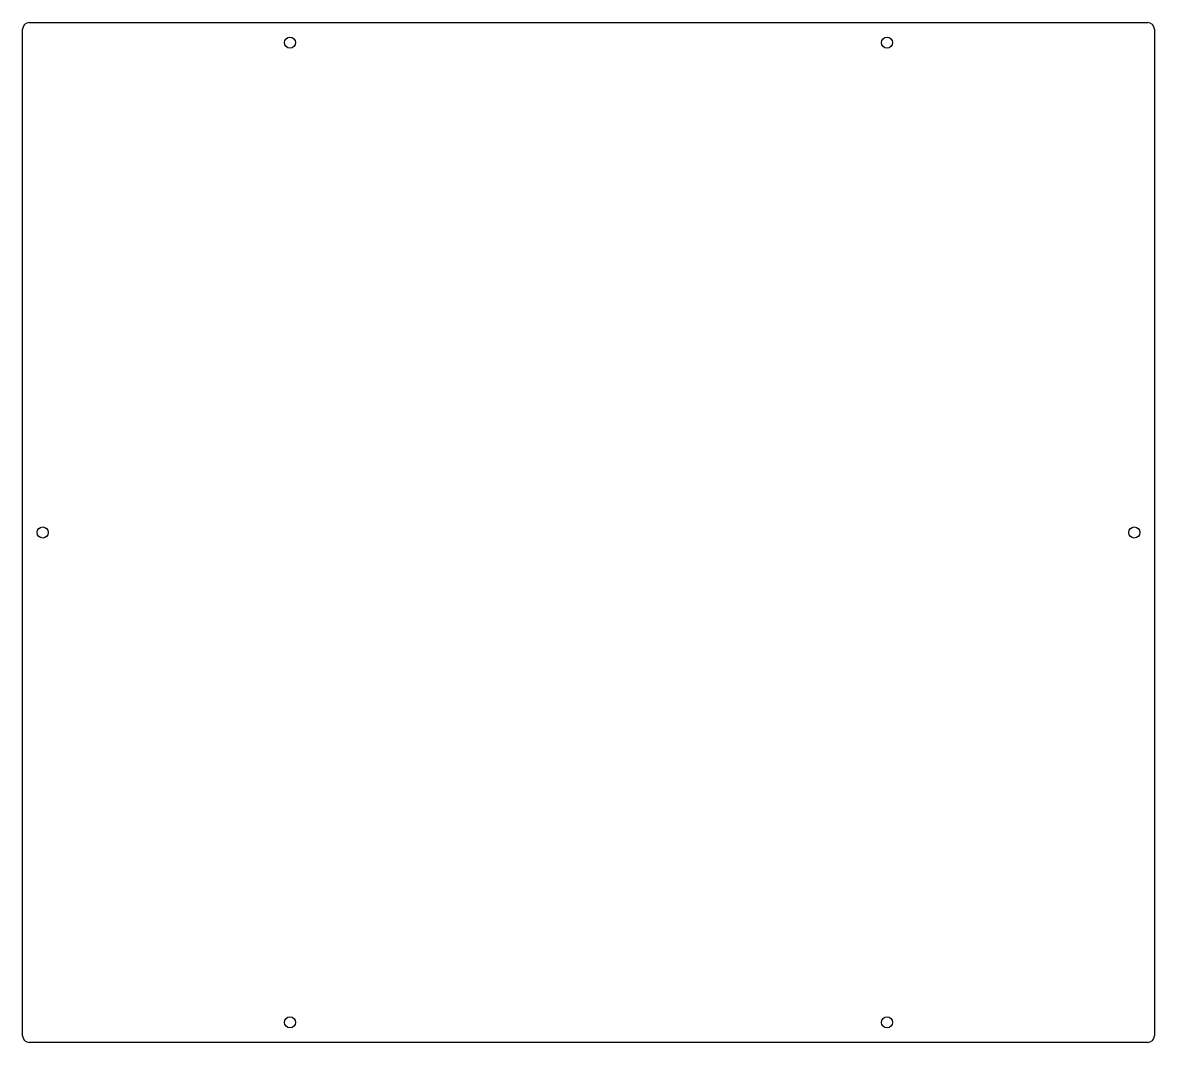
# Model space of a CAD drawing. Header units: millimetres. Extents: x -19 to 489, y -9 to 449.
import ezdxf

# ---------------------------------------------------------------- set-up
doc = ezdxf.new("R2010")
doc.units = ezdxf.units.MM

msp = doc.modelspace()

# ---------------------------------------------------------------- linework, layer by layer
at = {"color": 7, "linetype": 'Continuous', "lineweight": 25}
for p, q in [((-16, 449), (486, 449)), ((-19, -6), (-19, 446)), ((489, 446), (489, -6)), ((486, -9), (-16, -9))]:
    msp.add_line(p, q, dxfattribs=at)
for centre in [(101, 440), (369, 440), (-10, 220), (480, 220), (101, 0), (369, 0)]:
    msp.add_circle(centre, 2.5, dxfattribs=at)
for centre, start, end in [((-16, 446), 90, 180), ((486, 446), 0, 90), ((-16, -6), 180, 270), ((486, -6), 270, 0)]:
    msp.add_arc(centre, 3, start, end, dxfattribs=at)

doc.saveas('drawing.dxf')
